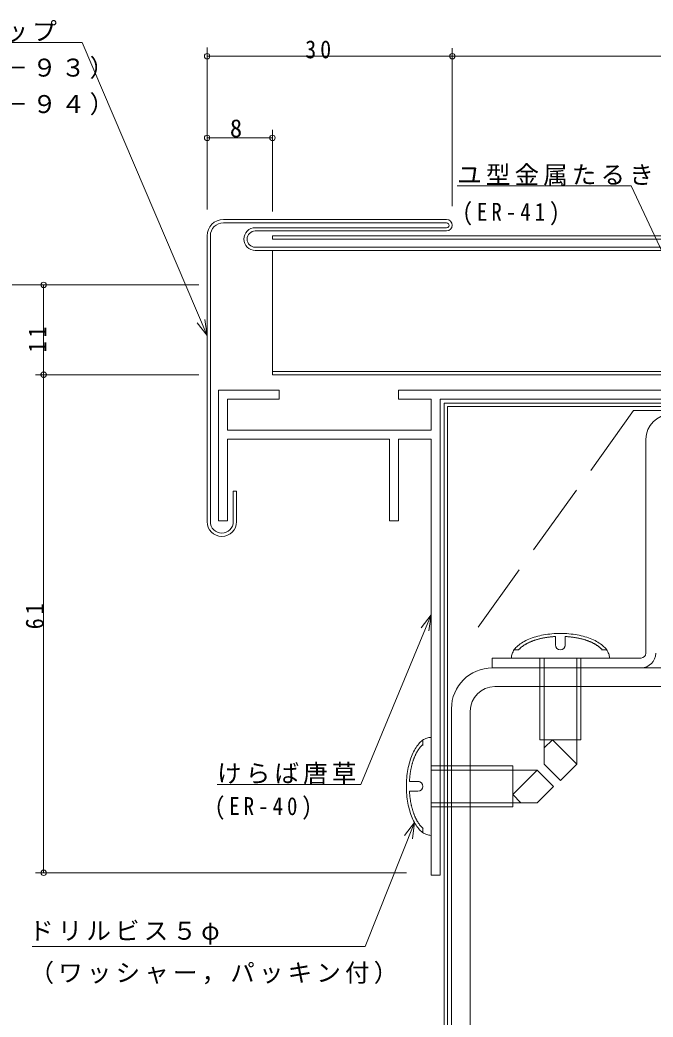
# Model space of a CAD drawing. Units: millimetres, scale not verified. Extents: x -567 to 1761, y -2125 to 401.
# Drawn here: x 203.9 to 281.4, y -693.1 to -571 of the extents above; entities that cross this region are included whole.
import ezdxf
from ezdxf.enums import TextEntityAlignment as Align

# ---------------------------------------------------------------- set-up
doc = ezdxf.new("R2010")
doc.units = ezdxf.units.MM
doc.header["$LTSCALE"] = 3
doc.linetypes.add('CHAIN2', pattern=[12, 9, -1, 1, -1])
doc.linetypes.add('DASHED3', pattern=[4, 3, -1])
doc.layers.add('0-0_0', color=7, linetype='Continuous', lineweight=18)
doc.styles.add('ＭＳ ゴシック', font='')
doc.styles.get('ＭＳ ゴシック').set_extended_font_data('MS Gothic')

msp = doc.modelspace()

# ---------------------------------------------------------------- linework, layer by layer
at = {"layer": '0-0_0'}
for p, q in [((211.535, -573.747), (184.36, -573.747)), ((226.803, -609.644), (211.535, -573.747)), ((226.803, -594.216), (226.803, -574.342)), ((256.803, -593.801), (256.803, -574.425)), ((226.803, -575.425), (256.803, -575.425)), ((256.803, -575.425), (346.803, -575.425)), ((234.803, -594.425), (234.803, -584.425)), ((226.803, -585.425), (234.803, -585.425)), ((234.803, -593.793), (234.803, -590.425)), ((278.71, -591.288), (257.402, -591.288)), ((291.75, -619.325), (278.71, -591.288)), ((223.803, -603.425), (195.803, -603.425)), ((206.802, -603.425), (206.802, -614.425)), ((226.803, -609.644), (225.57, -608.069)), ((226.523, -607.664), (226.803, -609.644)), ((225.803, -614.425), (205.803, -614.425)), ((206.802, -614.425), (206.802, -675.425)), ((255.802, -617.925), (255.802, -767.064)), ((321.029, -617.925), (255.802, -617.925)), ((254.203, -643.819), (245.603, -664.592)), ((269.434, -646.481), (269.434, -647.525)), ((270.634, -647.658), (270.634, -646.481)), ((264.921, -648.125), (264.375, -648.125)), ((275.693, -648.125), (275.053, -648.125)), ((264.039, -648.994), (264.034, -649.125)), ((269.982, -649.125), (264.034, -649.125)), ((276.028, -649.125), (269.982, -649.125)), ((276.034, -649.125), (276.028, -648.994)), ((267.534, -652.782), (267.534, -659.125)), ((268.034, -662.125), (268.034, -652.759)), ((272.034, -662.125), (272.034, -652.759)), ((272.534, -652.759), (272.534, -659.125)), ((253.203, -659.177), (253.203, -659.817)), ((254.203, -658.842), (254.203, -670.836)), ((272.534, -659.125), (267.534, -659.125)), ((268.034, -660.123), (269.048, -659.139)), ((269.048, -659.139), (272.034, -662.125)), ((259.003, -662.336), (264.203, -662.336)), ((267.203, -662.836), (259.003, -662.836)), ((264.203, -662.336), (264.203, -667.336)), ((264.217, -665.821), (267.203, -662.836)), ((269.203, -664.836), (267.203, -662.836)), ((270.034, -664.125), (268.034, -662.125)), ((270.034, -664.125), (272.034, -662.125)), ((252.736, -664.236), (251.559, -664.236)), ((245.603, -664.592), (228.032, -664.592)), ((251.559, -665.436), (252.603, -665.436)), ((269.203, -664.836), (267.203, -666.836)), ((265.201, -666.836), (264.217, -665.821)), ((267.203, -666.836), (259.003, -666.836)), ((259.003, -667.336), (264.203, -667.336)), ((252.166, -669.259), (246.134, -684.459)), ((253.203, -669.949), (253.203, -670.495)), ((251.203, -675.425), (205.803, -675.425)), ((246.134, -684.459), (205.403, -684.459))]:
    msp.add_line(p, q, dxfattribs=at)
at = {"layer": '0-0_0', "color": 6}
for p, q in [((228.803, -595.425), (256.103, -595.425)), ((228.803, -595.825), (256.103, -595.825)), ((232.703, -596.425), (256.103, -596.425)), ((232.703, -596.825), (256.103, -596.825)), ((226.803, -597.425), (226.803, -632.425)), ((227.203, -597.425), (227.203, -632.425)), ((232.703, -598.825), (346.403, -598.825)), ((232.703, -599.225), (346.403, -599.225)), ((234.803, -599.225), (234.803, -614.425)), ((230.403, -632.425), (230.403, -628.674))]:
    msp.add_line(p, q, dxfattribs=at)
at = {"layer": '0-0_0', "color": 3}
for p, q in [((234.803, -597.425), (234.803, -597.825)), ((234.803, -597.425), (448.676, -597.425)), ((234.803, -597.825), (448.676, -597.825)), ((234.803, -614.025), (448.118, -614.025)), ((234.803, -614.425), (448.118, -614.425))]:
    msp.add_line(p, q, dxfattribs=at)
at = {"layer": '0-0_0', "linetype": 'CHAIN2'}
msp.add_line((225.803, -603.425), (205.803, -603.425), dxfattribs=at)
at = {"layer": '0-0_0', "color": 4}
for p, q in [((228.203, -616.325), (235.603, -616.325)), ((228.203, -616.325), (228.203, -632.325)), ((235.603, -617.425), (235.603, -616.325)), ((250.203, -616.325), (309.203, -616.325)), ((229.303, -617.425), (235.603, -617.425)), ((229.303, -617.425), (229.303, -621.225)), ((255.303, -617.425), (255.303, -675.725)), ((255.303, -617.425), (312.203, -617.425)), ((229.303, -621.225), (254.203, -621.225)), ((229.303, -622.325), (249.103, -622.325)), ((229.303, -622.325), (229.303, -632.325)), ((249.103, -622.325), (249.103, -632.325)), ((250.203, -622.325), (254.203, -622.325)), ((250.203, -622.325), (250.203, -632.325)), ((254.203, -622.325), (254.203, -675.725)), ((280.503, -622.325), (280.503, -648.525)), ((228.203, -632.325), (229.303, -632.325)), ((250.203, -632.325), (249.103, -632.325)), ((279.903, -649.125), (270.682, -649.125)), ((279.903, -650.325), (261.703, -650.325)), ((254.203, -675.725), (255.303, -675.725))]:
    msp.add_line(p, q, dxfattribs=at)
at = {"layer": '0-0_0', "linetype": 'DASHED3'}
for p, q in [((278.984, -618.825), (259.97, -645.351)), ((278.984, -618.825), (308.663, -618.825)), ((267.534, -649.125), (267.534, -652.782)), ((268.034, -652.759), (268.034, -649.125)), ((272.034, -652.759), (272.034, -649.125)), ((272.534, -649.125), (272.534, -652.759)), ((254.203, -662.336), (259.003, -662.336)), ((259.003, -662.836), (254.203, -662.836)), ((259.003, -666.836), (254.203, -666.836)), ((254.203, -667.336), (259.003, -667.336))]:
    msp.add_line(p, q, dxfattribs=at)
at = {"layer": '0-0_0', "color": 2}
for p, q in [((301.703, -650.325), (261.703, -650.325)), ((262.003, -652.625), (301.402, -652.625)), ((256.703, -655.325), (256.703, -745.325)), ((259.002, -655.625), (259.002, -745.025))]:
    msp.add_line(p, q, dxfattribs=at)
at = {"layer": '0-0_0', "color": 4}
for points in [[(250.203, -616.325), (250.203, -617.425), (254.203, -617.425), (254.203, -621.225)], [(269.282, -649.125), (261.703, -649.125), (261.703, -650.325)]]:
    msp.add_lwpolyline(points, dxfattribs=at)
at = {"layer": '0-0_0'}
for points in [[(256.203, -767.064), (256.203, -618.325), (321.029, -618.325)], [(252.985, -645.406), (254.203, -643.819), (253.942, -645.802)], [(267.034, -646.514), (266.81, -646.582), (266.592, -646.655), (266.381, -646.733), (266.177, -646.816), (265.98, -646.902), (265.791, -646.993), (265.61, -647.088), (265.438, -647.187), (265.274, -647.29), (265.119, -647.396), (264.973, -647.505), (264.838, -647.618), (264.712, -647.733), (264.596, -647.851), (264.491, -647.971), (264.396, -648.094), (264.311, -648.218), (264.238, -648.345), (264.176, -648.473), (264.125, -648.602), (264.085, -648.731), (264.057, -648.862), (264.039, -648.994)], [(266.477, -647.095), (266.414, -647.121), (266.351, -647.148), (266.289, -647.175), (266.228, -647.202), (266.168, -647.23), (266.109, -647.259), (266.05, -647.287), (265.993, -647.317), (265.936, -647.346), (265.881, -647.376), (265.826, -647.407), (265.772, -647.437), (265.72, -647.469), (265.668, -647.5), (265.617, -647.532), (265.568, -647.565), (265.519, -647.597), (265.471, -647.63), (265.425, -647.664), (265.379, -647.698), (265.335, -647.732), (265.291, -647.766), (265.249, -647.801), (265.208, -647.836), (265.168, -647.871), (265.129, -647.906), (265.091, -647.942), (265.054, -647.978), (265.019, -648.015), (264.984, -648.052), (264.951, -648.088), (264.919, -648.125), (264.888, -648.163)], [(269.433, -646.487), (269.35, -646.492), (269.267, -646.497), (269.185, -646.503), (269.102, -646.509), (269.02, -646.516), (268.938, -646.524), (268.856, -646.532), (268.774, -646.541), (268.693, -646.551), (268.612, -646.561), (268.531, -646.571), (268.451, -646.583), (268.371, -646.594), (268.291, -646.607), (268.212, -646.62), (268.134, -646.633), (268.055, -646.648), (267.977, -646.662), (267.9, -646.677), (267.823, -646.693), (267.747, -646.71), (267.671, -646.727), (267.595, -646.744), (267.52, -646.762), (267.446, -646.781), (267.373, -646.8), (267.3, -646.819), (267.227, -646.84), (267.156, -646.86), (267.085, -646.882), (267.014, -646.903), (266.945, -646.926), (266.875, -646.948), (266.807, -646.972), (266.74, -646.995), (266.673, -647.019), (266.607, -647.044), (266.542, -647.069), (266.477, -647.095)], [(275.577, -647.971), (275.472, -647.851), (275.356, -647.733), (275.23, -647.618), (275.094, -647.505), (274.949, -647.396), (274.794, -647.29), (274.63, -647.187), (274.457, -647.088), (274.276, -646.993), (274.087, -646.902), (273.89, -646.816), (273.686, -646.733), (273.475, -646.655), (273.257, -646.582), (273.034, -646.514), (272.804, -646.451), (272.569, -646.393), (272.33, -646.34), (272.086, -646.292), (271.838, -646.25), (271.587, -646.213), (271.332, -646.182), (271.076, -646.156), (270.817, -646.136), (270.557, -646.122), (270.295, -646.113), (270.034, -646.11), (269.772, -646.113), (269.511, -646.122), (269.251, -646.136), (268.992, -646.156), (268.735, -646.182), (268.481, -646.213), (268.229, -646.25), (267.982, -646.292), (267.738, -646.34), (267.498, -646.393), (267.263, -646.451), (267.034, -646.514)], [(273.16, -646.938), (273.092, -646.915), (273.023, -646.894), (272.953, -646.872), (272.883, -646.852), (272.812, -646.832), (272.74, -646.812), (272.668, -646.793), (272.595, -646.774), (272.522, -646.756), (272.448, -646.738), (272.373, -646.721), (272.298, -646.705), (272.223, -646.689), (272.147, -646.673), (272.071, -646.658), (271.994, -646.644), (271.916, -646.63), (271.839, -646.617), (271.761, -646.604), (271.682, -646.592), (271.603, -646.581), (271.524, -646.57), (271.444, -646.559), (271.364, -646.55), (271.284, -646.54), (271.204, -646.532), (271.123, -646.523), (271.042, -646.516), (270.961, -646.509), (270.88, -646.503), (270.798, -646.497), (270.716, -646.492), (270.634, -646.487)], [(275.148, -648.125), (275.117, -648.088), (275.084, -648.052), (275.05, -648.016), (275.015, -647.98), (274.979, -647.944), (274.941, -647.909), (274.903, -647.874), (274.864, -647.839), (274.823, -647.804), (274.781, -647.77), (274.739, -647.736), (274.695, -647.703), (274.65, -647.669), (274.605, -647.636), (274.558, -647.604), (274.51, -647.571), (274.461, -647.539), (274.412, -647.508), (274.361, -647.477), (274.309, -647.446), (274.257, -647.415), (274.203, -647.385), (274.149, -647.355), (274.093, -647.326), (274.037, -647.297), (273.979, -647.269), (273.921, -647.24), (273.862, -647.213), (273.802, -647.185), (273.742, -647.159), (273.68, -647.132), (273.618, -647.106), (273.555, -647.081), (273.491, -647.056), (273.426, -647.031), (273.361, -647.007), (273.294, -646.983), (273.228, -646.96), (273.16, -646.938)], [(276.028, -648.994), (276.011, -648.862), (275.982, -648.731), (275.943, -648.602), (275.891, -648.473), (275.829, -648.345), (275.756, -648.218), (275.672, -648.094), (275.577, -647.971)], [(253.049, -659.293), (252.929, -659.398), (252.81, -659.514), (252.695, -659.64), (252.583, -659.775), (252.474, -659.921), (252.367, -660.076), (252.265, -660.24), (252.166, -660.412), (252.071, -660.593), (251.98, -660.782), (251.893, -660.979), (251.811, -661.183), (251.733, -661.394), (251.66, -661.612), (251.592, -661.836), (251.529, -662.065), (251.47, -662.3), (251.417, -662.54), (251.37, -662.784), (251.327, -663.032), (251.291, -663.283), (251.259, -663.537), (251.234, -663.794), (251.214, -664.053), (251.199, -664.313), (251.191, -664.574), (251.188, -664.836), (251.191, -665.098), (251.199, -665.359), (251.214, -665.619), (251.234, -665.878), (251.259, -666.134), (251.291, -666.389), (251.327, -666.64), (251.37, -666.888), (251.417, -667.132), (251.47, -667.372), (251.529, -667.606), (251.592, -667.836)], [(254.203, -658.836), (254.071, -658.842), (253.94, -658.859), (253.809, -658.887), (253.679, -658.927), (253.55, -658.978), (253.422, -659.04), (253.296, -659.114), (253.171, -659.198), (253.049, -659.293)], [(253.202, -659.721), (253.166, -659.753), (253.13, -659.786), (253.093, -659.82), (253.058, -659.855), (253.022, -659.891), (252.987, -659.928), (252.951, -659.967), (252.917, -660.006), (252.882, -660.047), (252.848, -660.088), (252.814, -660.131), (252.78, -660.174), (252.747, -660.219), (252.714, -660.265), (252.681, -660.312), (252.649, -660.359), (252.617, -660.408), (252.586, -660.458), (252.554, -660.509), (252.523, -660.56), (252.493, -660.613), (252.463, -660.667), (252.433, -660.721), (252.404, -660.777), (252.375, -660.833), (252.346, -660.89), (252.318, -660.948), (252.29, -661.007), (252.263, -661.067), (252.236, -661.128), (252.21, -661.189), (252.184, -661.252), (252.158, -661.315), (252.133, -661.379), (252.109, -661.443), (252.085, -661.509), (252.061, -661.575), (252.038, -661.642), (252.015, -661.71)], [(252.015, -661.71), (251.993, -661.778), (251.971, -661.847), (251.95, -661.917), (251.929, -661.987), (251.909, -662.058), (251.889, -662.13), (251.87, -662.202), (251.852, -662.275), (251.834, -662.348), (251.816, -662.422), (251.799, -662.496), (251.782, -662.571), (251.766, -662.647), (251.751, -662.723), (251.736, -662.799), (251.722, -662.876), (251.708, -662.953), (251.695, -663.031), (251.682, -663.109), (251.67, -663.188), (251.658, -663.266), (251.647, -663.346), (251.637, -663.425), (251.627, -663.505), (251.618, -663.585), (251.609, -663.666), (251.601, -663.747), (251.593, -663.828), (251.587, -663.909), (251.58, -663.99), (251.574, -664.072), (251.569, -664.154), (251.565, -664.235)], [(251.565, -665.436), (251.569, -665.519), (251.575, -665.602), (251.58, -665.685), (251.587, -665.768), (251.594, -665.85), (251.602, -665.932), (251.61, -666.014), (251.619, -666.095), (251.628, -666.177), (251.638, -666.258), (251.649, -666.338), (251.66, -666.419), (251.672, -666.499), (251.684, -666.578), (251.697, -666.657), (251.711, -666.736), (251.725, -666.815), (251.74, -666.892), (251.755, -666.97), (251.771, -667.047), (251.787, -667.123), (251.804, -667.199), (251.822, -667.274), (251.84, -667.349), (251.858, -667.423), (251.877, -667.497), (251.897, -667.57), (251.917, -667.642), (251.938, -667.714), (251.959, -667.785), (251.981, -667.855), (252.003, -667.925), (252.026, -667.994), (252.049, -668.062), (252.073, -668.13), (252.097, -668.197), (252.122, -668.263), (252.147, -668.328), (252.173, -668.392)], [(251.592, -667.836), (251.66, -668.06), (251.733, -668.277), (251.811, -668.488), (251.893, -668.693), (251.98, -668.889), (252.071, -669.078), (252.166, -669.259), (252.265, -669.432), (252.367, -669.596), (252.474, -669.751), (252.583, -669.896), (252.695, -670.032), (252.81, -670.158), (252.929, -670.274), (253.049, -670.379), (253.171, -670.474), (253.296, -670.558), (253.422, -670.631), (253.55, -670.694), (253.679, -670.745), (253.809, -670.784), (253.94, -670.813), (254.071, -670.83), (254.203, -670.836)], [(252.173, -668.392), (252.199, -668.456), (252.225, -668.518), (252.252, -668.58), (252.28, -668.641), (252.308, -668.702), (252.336, -668.761), (252.365, -668.819), (252.394, -668.877), (252.424, -668.933), (252.454, -668.989), (252.484, -669.044), (252.515, -669.097), (252.546, -669.15), (252.578, -669.202), (252.61, -669.252), (252.642, -669.302), (252.675, -669.351), (252.708, -669.398), (252.741, -669.445), (252.775, -669.49), (252.809, -669.535), (252.844, -669.578), (252.878, -669.621), (252.913, -669.662), (252.949, -669.702), (252.984, -669.741), (253.02, -669.779), (253.056, -669.815), (253.093, -669.851), (253.129, -669.885), (253.166, -669.919), (253.203, -669.951), (253.241, -669.982)], [(250.972, -670.864), (252.166, -669.259), (251.934, -671.246)]]:
    msp.add_lwpolyline(points, dxfattribs=at)
at = {"layer": '0-0_0', "color": 6}
msp.add_lwpolyline([(230.003, -632.425), (230.003, -628.674), (230.403, -628.674)], dxfattribs=at)
at = {"layer": '0-0_0'}
for centre in [(226.803, -575.425), (256.803, -575.425), (256.803, -575.425), (226.803, -585.425), (234.803, -585.425), (206.802, -603.425), (206.802, -675.425)]:
    msp.add_circle(centre, 0.333, dxfattribs=at)
at = {"layer": '0-0_0', "linetype": 'CHAIN2'}
msp.add_circle((206.802, -614.425), 0.333, dxfattribs=at)
msp.add_circle((206.802, -614.425), 0.333, dxfattribs=at)
at = {"layer": '0-0_0', "color": 6}
for centre, radius, start, end in [((228.803, -597.425), 2, 90, 180), ((228.803, -597.425), 1.6, 90, 180), ((256.103, -596.125), 0.3, 270, 97.27902), ((256.103, -596.125), 0.7, 270, 90), ((232.703, -597.825), 1.4, 90, 270), ((232.703, -597.825), 1, 90, 270), ((228.603, -632.425), 1.8, 180, 0), ((228.603, -632.425), 1.4, 180, 0)]:
    msp.add_arc(centre, radius, start, end, dxfattribs=at)
at = {"layer": '0-0_0', "color": 4}
for centre, radius, start, end in [((283.502, -622.325), 3, 90, 180), ((279.903, -648.525), 0.6, 270, 0), ((279.903, -648.525), 1.8, 270, 0)]:
    msp.add_arc(centre, radius, start, end, dxfattribs=at)
at = {"layer": '0-0_0'}
for centre, start, end in [((270.034, -647.525), 180, 0), ((252.603, -664.836), 270, 90)]:
    msp.add_arc(centre, 0.6, start, end, dxfattribs=at)
at = {"layer": '0-0_0', "color": 2}
for centre, radius in [((261.703, -655.325), 5), ((262.003, -655.625), 3)]:
    msp.add_arc(centre, radius, 90, 180, dxfattribs=at)

# ---------------------------------------------------------------- texts
at = {"layer": '0-0_0', "style": 'ＭＳ ゴシック'}
msp.add_text('8', height=2.199, dxfattribs=at).set_placement((229.593, -586.004), align=Align.BOTTOM_LEFT)
at = {"layer": '0-0_0', "char_height": 2.199, "attachment_point": 7, "style": 'ＭＳ ゴシック'}
for s, insert in [('\\T1.17;けらばキャップ', (184.36, -573.747)), ('\\T1.36;\\W0.9;30', (238.806, -575.717)), ('\\T1.17;（右：ＥＲ－９３）', (184.36, -578.21)), ('\\T1.17;（左：ＥＲ－９４）', (184.36, -582.674)), ('\\T1.17;ユ型金属たるき', (257.402, -591.288)), ('\\T1.39;\\W0.85;(ER-41)', (258.055, -596.168)), ('\\T1.17;けらば唐草', (228.032, -664.592)), ('\\T1.39;\\W0.85;(ER-40)', (227.748, -668.944)), ('\\T1.17;ドリルビス５φ', (205.017, -684.219)), ('\\T1.17;（ワッシャー，パッキン付）', (205.077, -689.08))]:
    msp.add_mtext(s, dxfattribs=dict(at, insert=insert))
at = {"layer": '0-0_0', "char_height": 2.199, "attachment_point": 7, "rotation": 90, "style": 'ＭＳ ゴシック'}
for s, insert in [('\\T1.36;\\W0.9;11', (207.13, -611.696)), ('\\T1.36;\\W0.9;61', (206.826, -645.6))]:
    msp.add_mtext(s, dxfattribs=dict(at, insert=insert))

doc.saveas('drawing.dxf')
